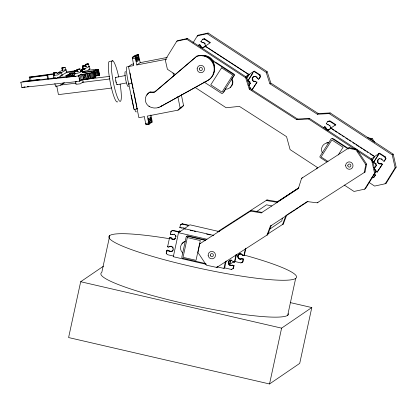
<?xml version="1.0" encoding="UTF-8"?>
<svg xmlns="http://www.w3.org/2000/svg" width="417" height="417" viewBox="0 0 417 417"><rect width="100%" height="100%" fill="white"/><g stroke="black" fill="none" stroke-linecap="round" stroke-linejoin="round"><path stroke-width="0.63" d="M213.812 235.438L186.18 229.058L184.069 228.891L179.696 231.878L172.919 230.309L170.913 231.451L170.313 234.224L171.856 234.583C178.601 232.498 175.109 243.737 170.777 238.076L169.542 237.789L167.582 246.854L168.692 247.109L170.006 246.259L169.568 246.556C171.7 245.717 173.931 248.136 172.946 250.195C171.569 252.978 168.807 250.893 166.81 250.414L166.211 253.187L167.29 254.646L173.446 256.069M234.787 261.495L240.943 262.918L242.955 261.777L243.554 259.004L242.011 258.649C238.832 261.25 235.558 255.298 239.494 253.922L239.056 254.214L240.5 253.645M242.011 258.649C239.567 260.067 236.809 256.679 238.675 254.568L238.243 254.86M329.378 120.956L327.757 121.415L326.245 123.797C328.414 124.657 332.13 126.398 329.857 129.286M214.229 71.536C215.433 67.424 214.401 62.873 211.586 59.657A12.197 12.025 55.7 0 0 203.824 55.685M374.091 169.193L375.024 169.683L376.019 171.502L377.088 172.195L382.472 164.11L381.513 163.485C378.824 165.612 375.592 160.847 378.558 159.127M377.567 162.343L378.005 162.051L377.984 159.998L377.547 160.295M234.057 265.556L233.619 265.848L233.02 268.626L233.457 268.329L234.057 265.556L232.295 265.149C229.595 267.255 226.4 262.465 229.376 260.766L228.365 261.923M232.295 265.149C230.2 266.062 227.885 263.716 228.797 261.631M200.499 243.335L199.707 243.877L197.966 252.509L206.42 265.196L216.767 267.433L267.777 234.583L271.118 225.639L270.325 226.181L266.984 235.125L267.777 234.583M366.616 164.11L365.818 164.652L364.229 172.555L365.026 172.012L366.616 164.11L356.749 149.302L349.191 147.67L301.58 178.33L298.343 188.531M103.447 266.197L80.674 281.725L68.602 337.551L269.533 383.968L299.719 363.384L311.791 307.558L290.237 302.58M109.775 235.511L101.8 272.395A96.014 11.702 12.2 0 0 188.838 304.551A96.014 11.702 12.2 0 0 288.606 313.657M166.883 251.785L167.243 250.122L170.855 251.42L172.768 250.737L172.336 251.034M171.106 232.264L171.345 231.154M170.913 231.451L172.487 230.606L179.258 232.17L178.512 232.681L173.316 256.721L206.212 264.321M184.481 228.672L183.61 228.083L179.81 227.677L180.41 224.904L182.417 223.762L189.193 225.326L189.938 224.815L219.676 231.685M216.965 266.802L223.924 268.412L225.43 261.454M223.924 268.412L224.674 267.902L226.17 260.974M229.48 264.623L230.439 260.198M230.752 259.906L229.798 264.336L233.687 261.683M230.836 260.312L231.268 260.015L229.814 260.495L231.852 260.542L233.28 262.027L234.39 262.288L236.09 254.433M236.392 254.74L234.828 261.991L234.39 262.288M242.522 262.074L243.121 259.301L243.554 259.004M240.062 253.937L241.104 254.078L242.652 255.449L243.893 255.736L245.457 248.485M245.894 248.188L244.326 255.439L243.893 255.736M282.403 218.086L281.783 220.932L269.632 229.22M269.533 383.968L281.6 328.143L311.791 307.558M287.678 315.335L295.653 278.452M253.572 81.477L254.005 81.179L256.054 81.336L255.621 81.633C252.686 82.696 250.711 78.146 253.484 76.733L252.394 77.843M252.744 80.82L253.176 80.523L252.54 78.552L252.832 77.546M316.79 168.901L317.17 167.702M55.044 72.897L54.273 72.975L54.57 72.918C50.926 73.538 60.361 72.214 55.258 72.725M63.452 67.83L62.68 67.908L62.977 67.851C59.344 68.471 68.758 67.132 63.665 67.653M75.618 71.078L74.846 71.156L75.143 71.099C71.51 71.724 80.924 70.384 75.831 70.906M78.292 69.342L77.067 69.519L80.226 69.029L76.916 69.436L77.244 71.145M83.051 69.06L82.498 66.209L83.723 66.032M82.587 71.677L82.144 69.394L83.369 69.217M86.825 64.244L85.386 64.447L88.545 63.957L85.235 64.364L85.563 66.074M285.916 215.553L282.575 224.492L283.367 223.95L286.489 215.605M213.165 73.825L213.963 72.11M204.763 46.871C206.191 45.067 204.492 42.216 202.229 42.591L200.895 41.721L202.844 39.042M175.567 74.638L167.41 69.295L165.262 59.85L176.792 41.21L177.642 40.631L187.415 38.51L246.442 77.155L250.137 88.576L297.592 119.043L309.466 118.407L372.485 159.664L375.42 172.591L365.542 188.562L364.693 189.141L354.023 191.455L344.27 185.075M192.972 42.956L197.382 35.826L198.372 35.153L208.14 33.032L267.172 71.672L270.868 83.098L318.322 113.565L330.191 112.929L393.215 154.181L396.15 167.113L386.272 183.084L385.282 183.756L374.607 186.071L369.191 182.526M197.694 36.248L198.372 35.153M364.693 189.141L374.57 173.175L375.42 172.591M385.282 183.756L395.16 167.79L396.15 167.113M198.283 45.823L199.378 44.489L200.447 45.182L201.442 47.001L202.375 47.491L201.943 47.788L201.01 47.298L200.014 45.479L198.945 44.786M203.913 47.46L204.606 46.376L206.478 47.116L247.187 73.585L248.344 74.815L246.27 78.073M204.971 46.97L205.664 45.886L210.038 42.899L204.184 39.094L202.412 39.339M223.689 92.188L225.43 89.447M225.779 88.899L225.31 89.222A6.849 6.75 55.7 0 0 231.617 79.298L234.297 75.503A1.022 1.006 55.7 0 0 234.338 74.487M246.64 78.672L249.402 74.325L253.781 71.338L259.635 75.149L260.151 76.879L258.639 79.266L257.299 78.396C256.804 76.624 254.485 75.852 253.051 77.03M247.891 80.601L253.781 71.338M247.979 80.851L252.827 73.225M248.699 85.537L250.341 83.337L249.825 81.602L247.166 79.871M248.829 85.72L250.341 83.337M251.738 90.119L257.122 82.034M252.499 89.301L256.794 82.55M260.286 77.062L258.639 79.266M323.634 127.899L324.728 126.565L325.693 127.19L326.527 129.077L328.44 129.823L328.002 130.12L326.975 129.937L326.094 129.369L325.255 127.487L324.296 126.862M335.065 125.486L335.388 124.98L329.534 121.17L327.757 121.415M338.234 154.926L343.108 147.253L331.901 139.966L321.1 156.948L328.038 161.462M372.334 160.206L374.753 156.401L379.131 153.42L384.985 157.225L385.501 158.96L383.984 161.343C382.264 160.211 380.382 157.298 378.12 159.424M373.267 162.64L379.131 153.42M374.044 161.801L379.241 153.628L378.808 153.925M373.637 167.446L374.523 168.025L376.473 165.346L375.957 163.61L372.762 161.535M376.473 165.346L374.523 168.025M372.282 177.59L371.849 177.887L373.622 177.642L375.571 174.963L374.237 174.092L373.804 174.389L375.138 175.26M375.571 174.963L373.622 177.642M382.144 164.626L377.088 172.195M384.724 160.571L385.939 158.663L385.417 156.928L379.564 153.122M144.246 116.635L145.992 124.761L149.046 124.172L147.211 116.103L177.991 110.156L180.128 107.899L183.548 105.569L181.348 94.784M183.548 105.569L181.405 107.826L177.991 110.156M62.305 75.117C61.184 76.087 52.474 81.477 53.386 75.456M62.712 83.264C66.094 82.973 56.566 87.252 55.445 86.095M64.489 82.759L62.972 83.098M94.753 77.353L95.738 77.317L94.633 71.734L89.957 71.823L82.139 72.694M149.745 92.266L153.43 92.355A2.867 2.83 55.7 0 0 155.505 91.328L196.939 56.097A13.386 13.198 55.7 0 1 213.441 63.358A13.386 13.198 55.7 0 1 207.875 80.408L161.593 106.038A11.895 11.728 55.7 0 1 149.041 106.424A8.225 8.111 55.7 0 1 149.745 92.266L150.167 91.975L153.857 92.063A2.867 2.83 55.7 0 0 155.932 91.036L196.939 56.097M174.374 239.311L175.625 238.368L175.192 238.665M144.162 116.692L138.903 117.709L128.483 66.584L133.742 65.568L132.236 57.275L135.681 56.42C137.099 65.438 138.116 61.898 136.192 56.071L137.48 55.195L138.183 59.334L138.882 60.965L138.95 59.287L137.985 54.846L138.381 54.58L140.211 62.649L136.792 64.979L135.4 58.14L135.29 56.686L135.681 56.42M128.483 66.584L131.902 64.254L133.654 63.916M176.792 41.21L186.561 39.094L187.415 38.51M165.262 59.85L166.112 59.271M197.382 35.826L207.15 33.709L208.14 33.032M204.184 39.094L204.617 38.797L210.476 42.607M200.895 41.721L201.328 41.424M202.229 42.591L202.662 42.294M203.277 42.643L203.71 42.346M200.014 45.479L200.447 45.182M204.226 43.097L204.658 42.805M200.332 46.485L200.765 46.193M204.929 43.889L205.362 43.592M201.01 47.298L201.442 47.001M202.172 48.033L204.606 46.376M203.418 47.58L201.943 47.788M153.43 92.355L153.857 92.063M155.505 91.328L155.932 91.036M214.328 61.315L212.691 60.251L212.222 60.569L233.515 74.419A1.022 1.006 55.7 0 1 233.828 75.821L222.871 93.054A1.022 1.006 55.7 0 1 221.474 93.351L204.002 81.993M149.041 106.424L149.468 106.132M161.593 106.038L207.875 80.408M145.992 124.761L146.388 124.495M149.046 124.172L149.437 123.906C147.394 116.192 149.083 115.78 149.948 123.557L151.235 122.681L150.287 118.709L150.229 116.635L150.881 117.823L151.741 122.332L150.521 122.572M151.741 122.332L152.137 122.066L152.028 120.612L150.886 115.014M245.431 76.801L248.344 74.815M186.561 39.094L245.592 77.734L246.442 77.155M253.974 76.54L254.406 76.243M255.016 76.452L255.449 76.155M252.108 78.849L252.54 78.552M256.017 76.77L256.45 76.478M247.26 80.512L249.392 81.899L249.825 81.602M252.228 79.897L252.666 79.6M259.635 75.149L260.067 74.852L260.589 76.582L260.151 76.879M256.82 77.458L257.253 77.161M257.299 78.396L257.737 78.099M207.15 33.709L266.176 72.35L267.172 71.672M254.584 81.763L255.016 81.466M250.372 87.315L249.939 87.606L250.544 88.467L250.977 88.175M245.592 77.734L249.288 89.155L250.137 88.576M266.176 72.35L269.872 83.775L270.868 83.098M249.288 89.155L296.742 119.622L297.592 119.043M296.742 119.622L308.611 118.986L309.466 118.407M269.872 83.775L317.332 114.237L318.322 113.565M317.332 114.237L329.201 113.601L330.191 112.929M329.534 121.17L329.967 120.878L335.821 124.683M326.245 123.797L326.678 123.505M180.41 224.904L182.417 223.762M172.487 230.606L172.919 230.309M327.762 124.787L328.2 124.49M325.255 127.487L325.693 127.19M179.81 227.677L180.243 227.38M170.313 234.224L170.746 233.927M329.691 125.496L330.123 125.204M325.489 128.509L325.922 128.217M326.094 129.369L326.527 129.077M171.856 234.583L172.289 234.286M181.567 228.083L182.005 227.786M330.561 127.367L330.994 127.07M326.975 129.937L327.408 129.64M173.894 234.37L174.327 234.078M183.61 228.083L184.043 227.791M169.542 237.789L169.974 237.492L171.21 237.779L172.763 239.149L174.806 239.014M335.388 124.98L331.015 127.962L333.803 130.25M327.335 130.703L330.738 128.384L332.61 129.124L373.319 155.593L374.476 156.823L371.073 159.143M170.777 238.076L171.21 237.779M175.489 235.688L175.927 235.391M171.418 238.915L171.851 238.618M175.797 236.7L176.229 236.403M172.325 239.447L172.763 239.149M173.368 239.587L173.8 239.29M167.582 246.854L168.015 246.556M168.692 247.109L169.125 246.812M170.595 246.39L171.033 246.093M171.611 246.629L172.044 246.338M166.81 250.414L167.243 250.122M172.461 247.25L172.899 246.953M168.567 250.82L169.005 250.528M173.013 248.141L173.451 247.849M166.211 253.187L166.644 252.895M169.406 251.456L169.844 251.159M170.417 251.717L170.855 251.42M172.946 250.195L173.378 249.898M171.45 251.571L171.882 251.274M322.748 152.455L322.278 152.778A6.849 6.75 55.7 0 1 328.586 142.854L329.055 142.531A6.849 6.75 55.7 0 0 326.704 142.807M261.204 212.91L262.001 212.368L251.441 210.564L250.643 211.106L261.204 212.91L298.603 188.343M298.582 187.958L277.592 201.734L267.031 199.931L266.234 200.473L276.794 202.276L298.864 187.796M301.58 178.33L302.377 177.788M349.191 147.67L348.393 148.212L355.951 149.844L365.818 164.652M256.523 211.633L266.562 204.789L271.832 206.003M276.794 202.276L277.592 201.734M355.951 149.844L356.749 149.302M369.024 138.668L371.542 139.215L372.339 138.673L374.805 142.374M357.51 150.996L371.636 160.243L372.485 159.664M216.767 267.433L217.565 266.89M378.985 158.851L379.418 158.554M237.742 255.783L238.175 255.485M228.162 262.95L228.594 262.653M241.104 254.078L241.537 253.781M377.354 161.316L377.786 161.025M381.029 158.877L381.461 158.58M237.633 256.825L238.071 256.528M307.699 201.651L317.196 202.818L317.994 202.271M228.365 263.977L228.803 263.68M384.985 157.225L385.417 156.928M381.894 159.471L382.326 159.174M372.329 161.832L375.524 163.907L375.957 163.61M237.94 257.836L238.373 257.539M242.652 255.449L243.09 255.152M228.949 264.852L229.381 264.555M233.28 262.027L233.713 261.735M378.162 163.214L378.594 162.922L379.47 163.5L379.037 163.792M238.607 258.655L239.04 258.358M385.501 158.96L385.939 158.663M229.819 265.441L230.252 265.144M329.201 113.601L392.22 154.858L393.215 154.181M239.535 259.155L239.968 258.858M230.841 265.645L231.279 265.353M380.059 163.996L381.513 163.485M383.984 161.343L384.422 161.045M240.578 259.254L241.016 258.957M375.024 169.683L375.456 169.385M375.701 170.49L376.134 170.199M240.943 262.918L241.38 262.621M224.674 267.902L231.445 269.465L231.878 269.173M376.019 171.502L376.452 171.205M286.458 215.198L287.537 214.489M288.335 213.942L294.579 209.866M295.377 209.324L297.003 208.255M297.29 208.088L298.374 207.374M299.171 206.832L300.793 205.769M301.079 205.597L304.587 203.277M304.874 203.11L307.042 201.687M270.325 226.181L307.954 201.463M31.056 80.434L30.483 77.479L31.15 77.046L54.043 74.221M30.483 77.479L47.017 75.435L47.684 75.003L48.481 79.141M228.943 261.063L230.247 260.203M217.731 231.649L267.031 199.931M199.707 243.877L251.441 210.564M267.292 234.328L283.367 223.95M317.196 202.818L365.026 172.012M88.081 66.324C92.423 65.714 83.442 69.608 82.253 68.612M55.732 77.765L20.85 82.217L76.942 76.139L78.849 75.769L81.456 73.976M89.436 66.282L89.952 68.946L87.174 70.697L84.682 71.145M79.882 81.091L82.665 79.334L83.176 81.993L80.246 83.801L75.993 84.323L75.477 81.628L79.882 81.091L79.439 81.044M80.246 71.354C84.422 71.578 71.02 75.378 74.93 73.064M241.902 262.34L242.955 261.777M231.445 269.465L233.457 268.329M70.145 75.018L69.801 73.246L74.195 72.136M98.172 69.858L99.434 75.065L97.75 75.43L98.782 75.321L97.755 70.004L96.723 70.113L98.172 69.858L99.199 75.175M94.054 72.256L91.948 72.657L92.882 72.574L93.908 77.89L92.975 77.979L95.086 77.578L94.054 72.256L93.022 72.365L94.477 72.11L93.617 72.131L94.81 71.807L93.549 71.891L94.633 71.734M82.331 79.855L85.125 79.465L84.093 74.143L81.284 74.471L82.331 79.855L79.501 80.22L79.048 77.859M95.086 77.578L94.054 77.687L95.738 77.317M61.492 75.665L60.137 75.92M31.15 77.046L29.211 77.14L54.189 73.637M61.951 75.039L66.689 72.522L66.167 69.827L62.388 72.167L57.999 72.72L62.19 70.28M61.872 75.248L61.627 75.336M76.832 81.602L21.882 87.539L22.32 87.377M82.785 68.404L82.342 66.126L83.848 65.87M74.466 73.481L74.023 71.198L75.529 70.942M88.717 78.672L87.367 78.964M62.409 70.801L61.857 67.95L63.723 67.617M54.001 75.868L53.454 73.017L55.315 72.688M82.342 66.126L85.657 65.719L83.926 66.037M74.023 71.198L75.889 70.869M82.436 71.594L81.993 69.311L83.859 68.982M88.378 70.145L96.327 69.415L95.415 69.571L97.588 69.41L96.572 69.566L98.058 69.436L98.334 69.483L97.25 69.639L98.532 69.634L97.312 69.874L98.407 69.743M82.368 72.553L94.935 70.567L95.952 75.998L95.154 76.056L97.609 75.639L96.577 70.317L95.644 70.405L97.755 70.004M97.27 75.571L98.782 75.321M72.277 76.764L72.047 75.586L72.652 75.446L68.18 75.831L68.409 77.015M72.047 75.586L73.746 75.347L73.976 76.53M94.935 70.567L96.577 70.317M89.155 73.329L86.303 73.731L86.746 73.736L87.773 79.053L87.335 79.048L90.181 78.646L89.155 73.329L88.519 73.35L92.882 72.574M91.24 72.819L92.256 78.255L91.453 78.307L93.908 77.89M328.002 130.12L329.018 129.89M385.016 183.355L386.272 183.084M85.631 66.694L86.47 66.543M77.312 71.766L78.677 71.536M130.068 72.944A12.197 1.871 79.1 0 0 131.746 82.107L132.007 83.072L128.707 83.713L133.81 108.728L134.107 109.504L134.701 109.108A6.849 1.053 79.1 0 0 136.354 111.714M89.228 69.133L89.9 68.883M83.41 71.531C81.998 71.922 86.72 71.218 84.505 71.38M90.181 78.646L89.551 78.672L92.256 78.255M138.381 54.58L134.931 55.44L137.985 54.846M137.48 55.195L134.425 55.784L133.138 56.66L136.192 56.071M112.814 60.846L109.827 61.424A20.688 3.18 79.1 0 0 110.26 82.457A20.688 3.18 79.1 0 0 117.667 101.685M132.236 57.275L135.29 56.686M137.339 57.489L138.559 57.254M132.345 58.729L136.672 57.854M137.563 58.5L138.788 58.265M135.697 59.005L136.917 58.771M137.73 59.522L138.95 59.287M135.906 60.032L137.125 59.798M136.041 61.018L137.261 60.783M140.211 62.649L167.217 57.431M136.792 64.979L166.315 59.277M115.592 77.437L125.413 75.54M117.078 84.724L126.283 82.941M136.349 108.79L137.448 108.576M134.107 109.504L137.407 108.868L137.136 108.217M149.661 118.058L150.881 117.823M149.901 119.027L151.126 118.793M148.098 119.856L149.322 119.622M150.094 120.065L151.314 119.83M150.203 121.008L151.423 120.774M148.447 121.873L149.672 121.634M150.912 122.301L152.137 122.066M145.554 123.536L148.608 122.942M147.608 124.256L149.437 123.906M82.498 66.209L83.937 66.006M82.144 69.394L85.303 68.904L83.801 69.019M68.18 75.831L69.092 75.675L66.918 75.842L67.147 77.02M80.319 71.385L81.112 71.224L80.398 71.239M74.549 73.428L69.874 73.512L70.103 74.69M66.918 75.842L67.94 75.68L66.178 75.764L66.402 76.947M84.093 74.143L86.746 73.736M85.125 79.465L87.773 79.053M65.99 72.709L74.231 71.443M80.564 70.468L82.467 70.176M86.736 64.109L85.235 64.364M63.358 67.695L61.857 67.95M78.417 69.18L76.916 69.436M54.955 72.766L53.454 73.017M83.494 69.06L81.993 69.311M80.194 71.437L81.607 71.161L80.158 71.239M87.044 64.213L88.05 63.999L87.038 64.067M63.671 67.799L64.677 67.585L63.963 67.622M84.156 65.975L85.162 65.761L84.448 65.797M78.724 69.29L79.73 69.092L78.719 69.144M55.263 72.871L56.269 72.673L55.555 72.688M83.801 69.165L84.807 68.951L84.093 68.982M75.837 71.052L76.843 70.854L76.129 70.869M69.874 73.512L70.958 73.356L69.801 73.246M66.178 75.764L67.262 75.607L66.001 75.691L67.194 75.373L66.334 75.388L67.789 75.133L66.756 75.242L68.862 74.841L67.929 74.93L74.507 73.773L74.064 73.767M203.433 38.958L204.617 38.797M56.759 73.288L58.041 73.116M66.376 71.985L77.281 70.504M80.486 70.066L82.415 69.806M80.429 74.653L81.284 74.471M98.428 75.018L99.559 74.951L98.448 75.096M63.655 70.035L66.167 69.827M24.368 87.054L23.79 87.132L25.088 86.971M86.804 79.048L84.75 79.261M82.42 79.72L109.468 76.4M27.631 86.658L28.903 86.501M27.548 86.663L28.815 86.507M60.246 85.084L76.347 83.108M82.144 82.399L105.97 79.475A3.675 0.276 -7.7 0 0 109.843 78.792M75.8 76.28L74.45 76.347L73.934 73.653M96.676 75.722L97.609 75.639M57.426 77.572L74.262 76.087M82.707 81.961L83.176 81.993M62.039 75.3L61.518 72.605L57.119 73.22M81.925 70.953L80.648 71.14M95.389 77.009L95.665 77.056M53.345 75.503L57.739 74.945L61.518 72.605M367.299 137.584L372.339 138.673M181.984 224.059L188.76 225.623L184.382 228.605L185.315 229.037M190.178 230.267L192.69 230.851M193.947 231.138L195.828 231.576M206.509 234.041L210.272 234.912M178.512 232.681L206.983 239.259M205.539 239.978L187.848 235.892A1.022 1.006 55.7 0 0 186.644 236.658M205.701 240.447L187.379 236.215A1.022 1.006 55.7 0 0 186.175 236.976L181.843 257.023A1.022 1.006 55.7 0 0 182.615 258.243L205.993 263.643M241.573 258.941L243.121 259.301M231.862 265.441L233.619 265.848M80.674 281.725L281.6 328.143M249.402 74.325L247.531 73.58L206.827 47.111L205.664 45.886M373.351 155.843L374.753 156.401M254.214 71.046L260.067 74.852M334.887 130.954L337.061 132.366M338.687 133.424L340.861 134.837M341.945 135.541L344.114 136.953M345.745 138.011L347.914 139.424M349.003 140.128L350.629 141.186M352.798 142.598L354.971 144.011M356.055 144.715L358.771 146.482M359.855 147.185L362.029 148.598M363.113 149.307L365.829 151.069M366.913 151.778L367.997 152.481M370.171 153.894L372.881 155.656M255.621 81.633L256.69 82.326M381.075 163.782L382.04 164.407M215.417 62.029L233.984 74.096A1.022 1.006 55.7 0 1 234.187 74.268M333.433 138.757L348.174 148.343M348.252 149.02L332.417 138.72A1.022 1.006 55.7 0 0 331.025 139.017L320.068 156.25A1.022 1.006 55.7 0 0 320.381 157.657L326.933 161.916M308.611 118.986L354.794 149.218M195.151 87.461L226.16 107.758L239.4 106.377L286.552 136.651L290.091 149.609L317.723 167.697M116.578 82.587L116.4 82.258M212.691 60.251L212.055 59.334A12.197 12.025 55.7 0 0 207.369 56.113M371.542 139.215L372.954 141.332M375.524 163.907L376.04 165.643M249.392 81.899L249.908 83.635M95.837 77.129L94.81 71.807M129.035 84.906L128.446 82.743A12.197 1.871 79.1 0 1 127.529 66.736M392.22 154.858L395.16 167.79M371.636 160.243L374.57 173.175M173.019 73.011L173.665 76.181M177.804 96.483L180.128 107.899M132.137 83.713L133.179 88.816M133.44 90.093L136.953 107.32M131.204 95.18L133.873 108.279M98.506 69.556L99.559 74.951M97.276 70.145L98.303 75.461M95.868 70.478L96.9 75.8M94.477 72.11L95.503 77.432M94.013 70.859L94.242 72.042M93.575 72.396L94.607 77.713M93.215 70.916L93.444 72.094M92.173 72.735L93.2 78.052M88.545 63.957L88.988 66.235M90.317 73.111L91.344 78.432M89.519 73.168L90.546 78.485M88.081 73.517L89.108 78.834M85.709 64.39L86.147 66.668M87.445 73.538L88.477 78.86M85.407 64.385L85.829 66.725M85.548 73.924L86.574 79.246M85.104 73.918L86.131 79.235M82.837 66.063L83.259 68.43M82.519 66.147L82.957 68.43M83.973 74.7L84.203 75.878M84.432 77.062L84.661 78.245M82.467 69.337L83.019 72.188M82.165 69.337L82.608 71.615M82.816 74.33L83.848 79.647M82.582 74.294L83.609 79.611M79.975 74.643L81.023 80.028M78.787 75.399L79.699 80.127M78.589 75.493L78.818 76.676M77.39 69.462L77.828 71.745M77.088 69.462L77.51 71.802M74.518 71.14L75.05 74.075M74.2 71.224L74.732 74.132M73.147 75.487L73.376 76.665M72.157 73.428L72.386 74.612M71.625 75.529L71.854 76.712M70.035 73.137L70.264 74.32M69.675 73.361L70.02 75.133M68.925 75.805L69.154 76.983M67.439 75.847L67.669 77.03M65.172 67.544L65.61 69.821M66.454 75.811L66.684 76.994M65.98 75.613L66.23 76.874M62.331 67.976L62.884 70.822M62.029 67.971L62.56 70.885M56.728 85.855L58.375 94.346A3.617 0.271 -7.7 0 0 61.362 94.258L107.732 88.571A3.675 0.276 -7.7 0 0 111.6 87.888M53.929 73.043L54.481 75.894M53.626 73.043L54.158 75.951M54.888 83.478L55.404 86.137M47.017 75.435L47.705 78.985M29.211 77.14L29.904 80.721M20.85 82.217L21.882 87.539M116.046 80.83L116.119 81.226M244.133 255.058A96.014 11.702 12.2 0 1 274.047 279.943A96.014 11.702 12.2 0 1 125.892 247.505A96.014 11.702 12.2 0 1 169.505 238.717M172.539 239.222A96.014 11.702 12.2 0 1 173.769 239.436M239.561 253.817A96.014 11.702 12.2 0 1 242.835 254.698M120.106 84.109A20.688 3.18 79.1 0 1 117.881 98.344A20.688 3.18 79.1 0 1 111.344 64.411A20.688 3.18 79.1 0 1 118.736 76.994M332.521 138.256A1.022 1.006 55.7 0 1 332.886 138.402M203.663 55.315A12.197 12.025 55.7 0 1 206.769 55.899M232.087 78.975A6.849 6.75 55.7 0 1 231.826 85.819M231.107 86.762A6.849 6.75 55.7 0 1 230.231 87.554M117.187 84.51A3.727 0.573 79.1 0 1 115.728 80.955A3.727 0.573 79.1 0 1 115.947 77.75M128.509 86.079A7.621 1.173 79.1 0 1 125.72 79.783A7.621 1.173 79.1 0 1 125.574 71.682M162.015 105.746A11.895 11.728 55.7 0 1 160.092 106.809M159.065 107.195A11.895 11.728 55.7 0 1 158.007 107.487M146.841 95.107A8.225 8.111 55.7 0 1 150.167 91.975M196.516 56.389A13.386 13.198 55.7 0 1 213.014 63.645A13.386 13.198 55.7 0 1 207.452 80.7M181.984 243.924A6.849 6.75 55.7 0 1 184.585 241.558M182.719 252.983A6.849 6.75 55.7 0 1 185.211 241.438M187.316 237.565L183.047 257.325L196.021 260.323L200.29 240.562L187.316 237.565M221.583 67.835L210.783 84.818L221.995 92.105L232.795 75.123L221.583 67.835M179.472 230.945L179.039 231.242L180.149 231.498L180.587 231.2L179.472 230.945M23.446 81.378L22.784 81.81L39.318 79.772L39.985 79.334L23.446 81.378M347.794 165.497A1.553 1.532 55.7 0 0 350.051 166.962A1.553 1.532 55.7 0 0 350.16 164.288A1.553 1.532 55.7 0 0 347.794 165.497M345.646 165.382A3.727 3.675 55.7 0 0 351.046 168.89A3.727 3.675 55.7 0 0 351.307 162.479A3.727 3.675 55.7 0 0 345.646 165.382M199.295 68.946A1.553 1.532 55.7 0 0 201.552 70.41A1.553 1.532 55.7 0 0 201.661 67.731A1.553 1.532 55.7 0 0 199.295 68.946M197.147 68.831A3.727 3.675 55.7 0 0 202.547 72.339A3.727 3.675 55.7 0 0 202.808 65.922A3.727 3.675 55.7 0 0 197.147 68.831M210.288 255.183A1.553 1.532 55.7 0 0 212.66 256.439A1.553 1.532 55.7 0 0 212.534 253.76A1.553 1.532 55.7 0 0 210.288 255.183M208.14 255.256A3.727 3.675 55.7 0 0 213.822 258.269A3.727 3.675 55.7 0 0 213.514 251.852A3.727 3.675 55.7 0 0 208.14 255.256"/></g></svg>
